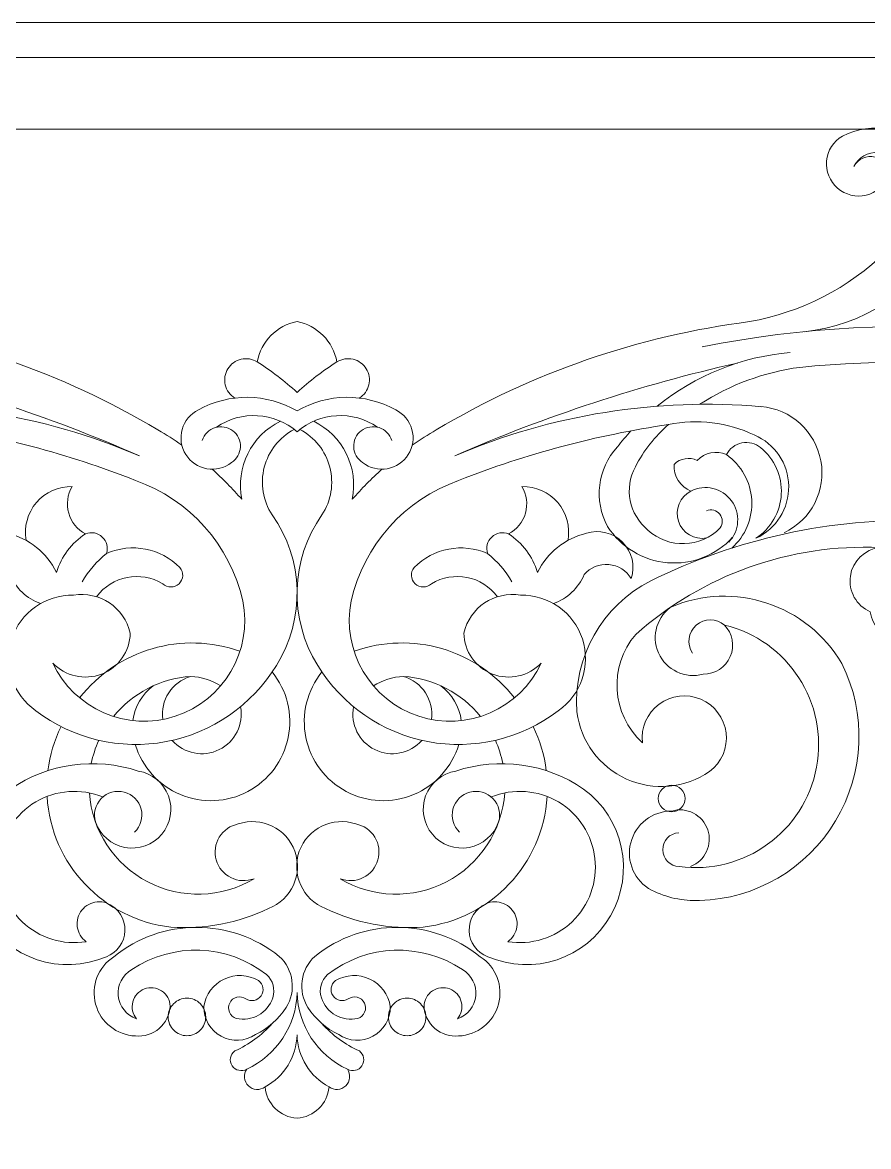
# Model space of a CAD drawing. Header units: millimetres. Extents: x 4332 to 4576, y 144 to 400.
# Drawn here: x 4472.38 to 4503.33, y 224.56 to 265.69 of the extents above; entities that cross this region are included whole.
import ezdxf

# ---------------------------------------------------------------- set-up
doc = ezdxf.new("R2010")
doc.units = ezdxf.units.MM
doc.header["$MEASUREMENT"] = 0
doc.layers.add('SITARA ALL', color=18, linetype='Continuous', true_color=0x000000)

msp = doc.modelspace()

# ---------------------------------------------------------------- linework, layer by layer
at = {"layer": 'SITARA ALL', "lineweight": 9}
for points, knots in [([(4331.736, 265.693), (4331.736, 265.693), (4575.736, 265.693), (4575.736, 265.693), (4575.736, 265.693), (4575.736, 143.693), (4575.736, 143.693), (4575.736, 143.693), (4331.736, 143.693), (4331.736, 143.693), (4331.736, 143.693), (4331.736, 265.693), (4331.736, 265.693)], [0, 0, 0, 0, 0.25, 0.25, 0.25, 0.5, 0.5, 0.5, 0.75, 0.75, 0.75, 1, 1, 1, 1]), ([(4503.177, 261.79), (4503.177, 261.79), (4336.328, 261.79), (4336.328, 261.79), (4336.328, 261.79), (4336.328, 238.062), (4336.328, 238.062), (4336.328, 238.062), (4333.736, 238.062), (4333.736, 238.062), (4333.736, 238.062), (4333.736, 264.416), (4333.736, 264.416), (4333.736, 264.416), (4533.713, 264.416), (4533.713, 264.416)], [0, 0, 0, 0, 0.166667, 0.166667, 0.166667, 0.333333, 0.333333, 0.333333, 0.5, 0.5, 0.5, 0.666667, 0.666667, 0.666667, 1, 1, 1, 1]), ([(4482.423, 261.79), (4482.423, 261.79), (4531.122, 261.79), (4531.122, 261.79), (4531.122, 261.79), (4531.122, 238.062), (4531.122, 238.062), (4531.122, 238.062), (4533.713, 238.062), (4533.713, 238.062), (4533.713, 238.062), (4533.713, 264.416), (4533.713, 264.416), (4533.713, 264.416), (4482.423, 264.416), (4482.423, 264.416)], [0, 0, 0, 0, 0.166667, 0.166667, 0.166667, 0.333333, 0.333333, 0.333333, 0.5, 0.5, 0.5, 0.666667, 0.666667, 0.666667, 1, 1, 1, 1]), ([(4478.208, 250.225), (4477.924, 250.424), (4477.632, 250.61), (4477.333, 250.784), (4473.823, 252.878), (4469.922, 254.226), (4465.869, 254.746), (4463.98, 255.079), (4462.235, 255.975), (4460.864, 257.315), (4460.001, 258.074), (4459.777, 259.328), (4460.321, 260.34), (4460.456, 260.688), (4460.784, 260.925), (4461.157, 260.942), (4461.53, 260.96), (4461.879, 260.756), (4462.045, 260.421), (4461.901, 260.705), (4461.578, 260.848), (4461.272, 260.763), (4460.966, 260.678), (4460.761, 260.39), (4460.783, 260.073), (4460.927, 259.722), (4461.231, 259.463), (4461.6, 259.375), (4461.97, 259.287), (4462.358, 259.383), (4462.644, 259.632), (4462.931, 259.88), (4463.08, 260.252), (4463.045, 260.629), (4463.01, 261.007), (4462.795, 261.345), (4462.468, 261.537), (4461.379, 262.074), (4460.068, 261.846), (4459.226, 260.971), (4458.383, 260.096), (4458.202, 258.778), (4458.78, 257.71), (4459.828, 255.833), (4461.725, 254.589), (4463.864, 254.378)], [0, 0, 0, 0, 0.0625, 0.0625, 0.0625, 0.125, 0.125, 0.125, 0.1875, 0.1875, 0.1875, 0.25, 0.25, 0.25, 0.3125, 0.3125, 0.3125, 0.375, 0.375, 0.375, 0.4375, 0.4375, 0.4375, 0.5, 0.5, 0.5, 0.5625, 0.5625, 0.5625, 0.625, 0.625, 0.625, 0.6875, 0.6875, 0.6875, 0.75, 0.75, 0.75, 0.8125, 0.8125, 0.8125, 0.875, 0.875, 0.875, 1, 1, 1, 1]), ([(4500.982, 254.378), (4503.121, 254.589), (4505.019, 255.833), (4506.066, 257.71), (4506.643, 258.778), (4506.464, 260.097), (4505.621, 260.971), (4504.777, 261.845), (4503.467, 262.075), (4502.378, 261.537), (4502.051, 261.345), (4501.836, 261.007), (4501.801, 260.629), (4501.766, 260.252), (4501.915, 259.88), (4502.202, 259.632), (4502.488, 259.383), (4502.877, 259.287), (4503.246, 259.375), (4503.615, 259.463), (4503.919, 259.722), (4504.063, 260.073), (4504.085, 260.39), (4503.881, 260.679), (4503.574, 260.763), (4503.268, 260.847), (4502.945, 260.705), (4502.801, 260.421), (4502.967, 260.756), (4503.316, 260.96), (4503.689, 260.942), (4504.063, 260.925), (4504.39, 260.688), (4504.525, 260.34), (4505.07, 259.329), (4504.844, 258.074), (4503.983, 257.315), (4502.611, 255.975), (4500.866, 255.079), (4498.978, 254.746), (4494.924, 254.226), (4491.023, 252.878), (4487.513, 250.784), (4487.214, 250.61), (4486.922, 250.424), (4486.638, 250.225)], [0, 0, 0, 0, 0.0625, 0.0625, 0.0625, 0.125, 0.125, 0.125, 0.1875, 0.1875, 0.1875, 0.25, 0.25, 0.25, 0.3125, 0.3125, 0.3125, 0.375, 0.375, 0.375, 0.4375, 0.4375, 0.4375, 0.5, 0.5, 0.5, 0.5625, 0.5625, 0.5625, 0.625, 0.625, 0.625, 0.6875, 0.6875, 0.6875, 0.75, 0.75, 0.75, 0.8125, 0.8125, 0.8125, 0.875, 0.875, 0.875, 1, 1, 1, 1]), ([(4528.046, 244.987), (4527.768, 245.372), (4527.581, 245.814), (4527.498, 246.282), (4525.337, 248.954), (4522.424, 250.913), (4519.134, 251.909), (4512.166, 254.603), (4504.581, 255.269), (4497.25, 253.828)], [0, 0, 0, 0, 0.25, 0.25, 0.25, 0.5, 0.5, 0.5, 1, 1, 1, 1]), ([(4484.701, 251.95), (4484.877, 252.059), (4485.003, 252.233), (4485.05, 252.434), (4485.098, 252.635), (4485.064, 252.846), (4484.956, 253.022), (4484.847, 253.198), (4484.673, 253.323), (4484.472, 253.371), (4484.27, 253.418), (4484.059, 253.384), (4483.884, 253.275), (4483.742, 254.019), (4483.165, 254.603), (4482.423, 254.753), (4481.681, 254.603), (4481.104, 254.019), (4480.963, 253.275), (4480.787, 253.384), (4480.575, 253.418), (4480.374, 253.37), (4480.173, 253.323), (4479.999, 253.198), (4479.891, 253.022), (4479.782, 252.846), (4479.748, 252.634), (4479.796, 252.433), (4479.844, 252.232), (4479.969, 252.058), (4480.145, 251.95)], [0, 0, 0, 0, 0.090909, 0.090909, 0.090909, 0.181818, 0.181818, 0.181818, 0.272727, 0.272727, 0.272727, 0.363636, 0.363636, 0.363636, 0.454545, 0.454545, 0.454545, 0.545455, 0.545455, 0.545455, 0.636364, 0.636364, 0.636364, 0.727273, 0.727273, 0.727273, 0.818182, 0.818182, 0.818182, 1, 1, 1, 1]), ([(4521.06, 247.684), (4520.58, 248.968), (4519.574, 249.984), (4518.295, 250.475), (4512.778, 252.791), (4506.77, 253.685), (4500.818, 253.074), (4499.514, 252.901), (4498.266, 252.439), (4497.164, 251.721)], [0, 0, 0, 0, 0.25, 0.25, 0.25, 0.5, 0.5, 0.5, 1, 1, 1, 1]), ([(4465.426, 251.635), (4469.259, 251.966), (4473.116, 251.348), (4476.654, 249.835), (4473.322, 251.293), (4469.859, 252.43), (4466.311, 253.232)], [0, 0, 0, 0, 0.333333, 0.333333, 0.333333, 1, 1, 1, 1]), ([(4483.884, 253.275), (4483.364, 252.947), (4482.876, 252.572), (4482.423, 252.157), (4481.971, 252.572), (4481.482, 252.947), (4480.963, 253.275)], [0, 0, 0, 0, 0.333333, 0.333333, 0.333333, 1, 1, 1, 1]), ([(4498.536, 253.232), (4494.988, 252.43), (4491.525, 251.293), (4488.192, 249.835), (4491.73, 251.348), (4495.587, 251.966), (4499.421, 251.635)], [0, 0, 0, 0, 0.333333, 0.333333, 0.333333, 1, 1, 1, 1]), ([(4485.889, 250.399), (4485.82, 250.622), (4485.647, 250.797), (4485.425, 250.868), (4485.203, 250.938), (4484.96, 250.897), (4484.775, 250.755), (4484.59, 250.614), (4484.485, 250.391), (4484.495, 250.158), (4484.505, 249.926), (4484.628, 249.712), (4484.824, 249.587), (4485.08, 249.389), (4485.407, 249.308), (4485.725, 249.365), (4486.043, 249.421), (4486.323, 249.609), (4486.495, 249.883), (4486.666, 250.157), (4486.715, 250.49), (4486.627, 250.802), (4486.539, 251.113), (4486.324, 251.372), (4486.035, 251.516), (4484.909, 252.143), (4483.536, 252.13), (4482.423, 251.479), (4481.31, 252.129), (4479.937, 252.144), (4478.811, 251.516), (4478.522, 251.372), (4478.307, 251.113), (4478.219, 250.802), (4478.132, 250.49), (4478.18, 250.157), (4478.352, 249.883), (4478.524, 249.609), (4478.803, 249.421), (4479.121, 249.365), (4479.44, 249.308), (4479.767, 249.389), (4480.022, 249.587), (4480.219, 249.713), (4480.341, 249.926), (4480.351, 250.158), (4480.361, 250.391), (4480.256, 250.614), (4480.071, 250.755), (4479.886, 250.896), (4479.644, 250.938), (4479.422, 250.868), (4479.2, 250.797), (4479.026, 250.622), (4478.957, 250.399)], [0, 0, 0, 0, 0.052632, 0.052632, 0.052632, 0.105263, 0.105263, 0.105263, 0.157895, 0.157895, 0.157895, 0.210526, 0.210526, 0.210526, 0.263158, 0.263158, 0.263158, 0.315789, 0.315789, 0.315789, 0.368421, 0.368421, 0.368421, 0.421053, 0.421053, 0.421053, 0.473684, 0.473684, 0.473684, 0.526316, 0.526316, 0.526316, 0.578947, 0.578947, 0.578947, 0.631579, 0.631579, 0.631579, 0.684211, 0.684211, 0.684211, 0.736842, 0.736842, 0.736842, 0.789474, 0.789474, 0.789474, 0.842105, 0.842105, 0.842105, 0.894737, 0.894737, 0.894737, 1, 1, 1, 1]), ([(4503.747, 246.482), (4500.47, 246.622), (4497.269, 245.483), (4494.817, 243.303), (4493.816, 242.132), (4493.921, 240.379), (4495.059, 239.339), (4494.997, 239.885), (4495.231, 240.423), (4495.672, 240.751), (4496.113, 241.078), (4496.695, 241.146), (4497.2, 240.929), (4497.705, 240.713), (4498.056, 240.243), (4498.122, 239.697), (4498.188, 239.152), (4497.958, 238.612), (4497.519, 238.282), (4496.623, 237.666), (4495.469, 237.564), (4494.478, 238.01), (4493.487, 238.456), (4492.8, 239.389), (4492.666, 240.468), (4492.515, 242.465), (4493.584, 244.359), (4495.371, 245.264), (4498.509, 246.813), (4501.979, 247.571), (4505.477, 247.472), (4506.628, 247.499), (4507.752, 247.815), (4508.748, 248.392), (4509.387, 248.881), (4509.519, 249.79), (4509.044, 250.44), (4508.569, 251.089), (4507.663, 251.241), (4507.003, 250.781), (4507.363, 250.858), (4507.722, 250.641), (4507.821, 250.286), (4507.919, 249.931), (4507.723, 249.56), (4507.374, 249.441), (4506.839, 249.089), (4506.12, 249.236), (4505.765, 249.77), (4505.411, 250.303), (4505.557, 251.024), (4506.09, 251.379), (4507.471, 252.168), (4509.221, 251.841), (4510.226, 250.61), (4510.578, 250.069), (4510.687, 249.405), (4510.526, 248.78), (4510.365, 248.155), (4509.949, 247.626), (4509.379, 247.323), (4507.598, 246.59), (4505.665, 246.301), (4503.747, 246.482), (4503.194, 246.417), (4502.752, 245.989), (4502.671, 245.437), (4502.59, 244.885), (4502.889, 244.348), (4503.4, 244.127), (4503.429, 243.86), (4503.563, 243.617), (4503.773, 243.45), (4503.982, 243.283), (4504.248, 243.206), (4504.514, 243.237), (4504.735, 243.234), (4504.943, 243.341), (4505.068, 243.524), (4505.192, 243.706), (4505.217, 243.939), (4505.133, 244.144)], [0, 0, 0, 0, 0.035714, 0.035714, 0.035714, 0.071429, 0.071429, 0.071429, 0.107143, 0.107143, 0.107143, 0.142857, 0.142857, 0.142857, 0.178571, 0.178571, 0.178571, 0.214286, 0.214286, 0.214286, 0.25, 0.25, 0.25, 0.285714, 0.285714, 0.285714, 0.321429, 0.321429, 0.321429, 0.357143, 0.357143, 0.357143, 0.392857, 0.392857, 0.392857, 0.428571, 0.428571, 0.428571, 0.464286, 0.464286, 0.464286, 0.5, 0.5, 0.5, 0.535714, 0.535714, 0.535714, 0.571429, 0.571429, 0.571429, 0.607143, 0.607143, 0.607143, 0.642857, 0.642857, 0.642857, 0.678571, 0.678571, 0.678571, 0.714286, 0.714286, 0.714286, 0.75, 0.75, 0.75, 0.785714, 0.785714, 0.785714, 0.821429, 0.821429, 0.821429, 0.857143, 0.857143, 0.857143, 0.892857, 0.892857, 0.892857, 0.928571, 0.928571, 0.928571, 1, 1, 1, 1]), ([(4485.371, 250.882), (4484.465, 251.506), (4483.253, 251.439), (4482.423, 250.717), (4481.592, 251.438), (4480.381, 251.507), (4479.475, 250.882)], [0, 0, 0, 0, 0.333333, 0.333333, 0.333333, 1, 1, 1, 1]), ([(4500.243, 247.021), (4501.236, 247.492), (4501.79, 248.57), (4501.592, 249.652), (4501.394, 250.734), (4500.496, 251.548), (4499.4, 251.637)], [0, 0, 0, 0, 0.333333, 0.333333, 0.333333, 1, 1, 1, 1]), ([(4468.83, 250.979), (4471.46, 250.595), (4474.037, 249.909), (4476.509, 248.935), (4478.489, 248.238), (4479.974, 246.572), (4480.441, 244.526), (4480.803, 242.698), (4479.74, 240.887), (4477.969, 240.308), (4476.198, 239.729), (4474.273, 240.567), (4473.485, 242.255), (4473.943, 241.77), (4474.648, 241.61), (4475.271, 241.851), (4475.893, 242.091), (4476.308, 242.683), (4476.321, 243.35), (4476.104, 244.289), (4475.195, 244.897), (4474.245, 244.736), (4473.22, 244.76), (4472.301, 244.111), (4471.983, 243.136), (4471.665, 242.161), (4472.024, 241.094), (4472.867, 240.509), (4474.225, 239.473), (4475.958, 239.062), (4477.636, 239.379), (4479.315, 239.696), (4480.779, 240.709), (4481.666, 242.17), (4482.73, 243.871), (4482.67, 246.042), (4481.511, 247.679), (4481.174, 248.193), (4481.07, 248.825), (4481.224, 249.42), (4481.378, 250.014), (4481.776, 250.516), (4482.32, 250.802)], [0, 0, 0, 0, 0.066667, 0.066667, 0.066667, 0.133333, 0.133333, 0.133333, 0.2, 0.2, 0.2, 0.266667, 0.266667, 0.266667, 0.333333, 0.333333, 0.333333, 0.4, 0.4, 0.4, 0.466667, 0.466667, 0.466667, 0.533333, 0.533333, 0.533333, 0.6, 0.6, 0.6, 0.666667, 0.666667, 0.666667, 0.733333, 0.733333, 0.733333, 0.8, 0.8, 0.8, 0.866667, 0.866667, 0.866667, 1, 1, 1, 1]), ([(4481.814, 251.103), (4480.748, 250.582), (4480.168, 249.409), (4480.402, 248.245), (4480.064, 248.635), (4479.701, 249.003), (4479.316, 249.347)], [0, 0, 0, 0, 0.333333, 0.333333, 0.333333, 1, 1, 1, 1]), ([(4482.527, 250.802), (4483.07, 250.516), (4483.468, 250.014), (4483.622, 249.42), (4483.776, 248.825), (4483.672, 248.193), (4483.336, 247.679), (4482.177, 246.041), (4482.115, 243.87), (4483.18, 242.17), (4484.067, 240.71), (4485.531, 239.695), (4487.21, 239.379), (4488.889, 239.062), (4490.622, 239.473), (4491.98, 240.509), (4492.822, 241.094), (4493.181, 242.161), (4492.863, 243.135), (4492.545, 244.11), (4491.626, 244.761), (4490.601, 244.736), (4489.651, 244.896), (4488.741, 244.29), (4488.526, 243.35), (4488.539, 242.683), (4488.953, 242.091), (4489.576, 241.851), (4490.198, 241.61), (4490.903, 241.77), (4491.361, 242.255), (4490.575, 240.566), (4488.648, 239.731), (4486.877, 240.308), (4485.105, 240.885), (4484.045, 242.698), (4484.405, 244.526), (4484.872, 246.572), (4486.358, 248.237), (4488.337, 248.935), (4490.81, 249.909), (4493.387, 250.595), (4496.016, 250.979)], [0, 0, 0, 0, 0.066667, 0.066667, 0.066667, 0.133333, 0.133333, 0.133333, 0.2, 0.2, 0.2, 0.266667, 0.266667, 0.266667, 0.333333, 0.333333, 0.333333, 0.4, 0.4, 0.4, 0.466667, 0.466667, 0.466667, 0.533333, 0.533333, 0.533333, 0.6, 0.6, 0.6, 0.666667, 0.666667, 0.666667, 0.733333, 0.733333, 0.733333, 0.8, 0.8, 0.8, 0.866667, 0.866667, 0.866667, 1, 1, 1, 1]), ([(4485.531, 249.347), (4485.145, 249.003), (4484.782, 248.635), (4484.444, 248.245), (4484.678, 249.409), (4484.098, 250.583), (4483.032, 251.103)], [0, 0, 0, 0, 0.333333, 0.333333, 0.333333, 1, 1, 1, 1]), ([(4498.219, 246.676), (4498.617, 247.091), (4498.658, 247.732), (4498.317, 248.194), (4497.975, 248.657), (4497.351, 248.806), (4496.837, 248.548), (4496.442, 248.705), (4496.195, 249.1), (4496.226, 249.523), (4496.445, 249.749), (4496.785, 249.807), (4497.066, 249.665), (4497.341, 249.956), (4497.769, 250.042), (4498.134, 249.879), (4498.248, 250.1), (4498.456, 250.258), (4498.7, 250.308), (4498.943, 250.358), (4499.197, 250.295), (4499.388, 250.136), (4499.896, 249.722), (4500.176, 249.09), (4500.143, 248.435), (4500.109, 247.781), (4499.765, 247.181), (4499.217, 246.821), (4499.959, 247.166), (4500.429, 247.914), (4500.415, 248.732), (4500.401, 249.55), (4499.907, 250.283), (4499.153, 250.601), (4498.175, 251.06), (4497.076, 251.193), (4496.016, 250.979), (4495.515, 250.549), (4495.104, 250.025), (4494.805, 249.436), (4494.382, 248.655), (4494.572, 247.685), (4495.259, 247.122), (4496.019, 246.427), (4497.192, 246.46), (4497.91, 247.198), (4498.014, 247.351), (4498.006, 247.554), (4497.891, 247.699), (4497.775, 247.843), (4497.579, 247.896), (4497.407, 247.828)], [0, 0, 0, 0, 0.055556, 0.055556, 0.055556, 0.111111, 0.111111, 0.111111, 0.166667, 0.166667, 0.166667, 0.222222, 0.222222, 0.222222, 0.277778, 0.277778, 0.277778, 0.333333, 0.333333, 0.333333, 0.388889, 0.388889, 0.388889, 0.444444, 0.444444, 0.444444, 0.5, 0.5, 0.5, 0.555556, 0.555556, 0.555556, 0.611111, 0.611111, 0.611111, 0.666667, 0.666667, 0.666667, 0.722222, 0.722222, 0.722222, 0.777778, 0.777778, 0.777778, 0.833333, 0.833333, 0.833333, 0.888889, 0.888889, 0.888889, 1, 1, 1, 1]), ([(4494.639, 250.749), (4494.466, 250.562), (4494.302, 250.366), (4494.145, 250.165), (4493.413, 249.369), (4493.269, 248.196), (4493.788, 247.247), (4494.274, 246.491), (4495.082, 246.003), (4495.977, 245.926), (4496.872, 245.849), (4497.752, 246.192), (4498.36, 246.854)], [0, 0, 0, 0, 0.2, 0.2, 0.2, 0.4, 0.4, 0.4, 0.6, 0.6, 0.6, 1, 1, 1, 1]), ([(4498.332, 246.461), (4498.83, 246.905), (4499.097, 247.552), (4499.059, 248.218), (4499.02, 248.884), (4498.68, 249.495), (4498.134, 249.879)], [0, 0, 0, 0, 0.333333, 0.333333, 0.333333, 1, 1, 1, 1]), ([(4472.509, 246.742), (4472.421, 247.236), (4472.56, 247.743), (4472.886, 248.125), (4473.211, 248.506), (4473.691, 248.722), (4474.193, 248.714), (4474.019, 248.421), (4473.973, 248.07), (4474.066, 247.742), (4474.159, 247.414), (4474.382, 247.139), (4474.684, 246.981)], [0, 0, 0, 0, 0.2, 0.2, 0.2, 0.4, 0.4, 0.4, 0.6, 0.6, 0.6, 1, 1, 1, 1]), ([(4490.162, 246.981), (4490.464, 247.139), (4490.688, 247.414), (4490.781, 247.742), (4490.873, 248.07), (4490.828, 248.421), (4490.654, 248.714), (4491.155, 248.723), (4491.635, 248.506), (4491.961, 248.125), (4492.286, 247.743), (4492.425, 247.236), (4492.338, 246.742)], [0, 0, 0, 0, 0.2, 0.2, 0.2, 0.4, 0.4, 0.4, 0.6, 0.6, 0.6, 1, 1, 1, 1]), ([(4496.837, 248.548), (4496.43, 248.344), (4496.235, 247.872), (4496.379, 247.441), (4496.523, 247.009), (4496.962, 246.749), (4497.41, 246.83)], [0, 0, 0, 0, 0.333333, 0.333333, 0.333333, 1, 1, 1, 1]), ([(4473.039, 244.431), (4472.533, 244.612), (4472.126, 244.997), (4471.917, 245.492), (4471.693, 245.75), (4471.359, 245.886), (4471.018, 245.857), (4470.677, 245.828), (4470.371, 245.639), (4470.193, 245.346), (4470.042, 245.813), (4470.164, 246.326), (4470.51, 246.674), (4470.856, 247.023), (4471.368, 247.149), (4471.837, 247.001), (4472.615, 246.816), (4473.271, 246.291), (4473.622, 245.572), (4473.799, 246.152), (4474.175, 246.651), (4474.684, 246.981), (4474.893, 247.066), (4475.133, 247.02), (4475.297, 246.866), (4475.462, 246.711), (4475.522, 246.475), (4475.451, 246.261), (4476.366, 246.665), (4477.436, 246.461), (4478.139, 245.75), (4478.285, 245.574), (4478.27, 245.314), (4478.104, 245.156), (4477.938, 244.999), (4477.677, 244.997), (4477.509, 245.153), (4476.699, 245.645), (4475.65, 245.441), (4475.084, 244.68)], [0, 0, 0, 0, 0.071429, 0.071429, 0.071429, 0.142857, 0.142857, 0.142857, 0.214286, 0.214286, 0.214286, 0.285714, 0.285714, 0.285714, 0.357143, 0.357143, 0.357143, 0.428571, 0.428571, 0.428571, 0.5, 0.5, 0.5, 0.571429, 0.571429, 0.571429, 0.642857, 0.642857, 0.642857, 0.714286, 0.714286, 0.714286, 0.785714, 0.785714, 0.785714, 0.857143, 0.857143, 0.857143, 1, 1, 1, 1]), ([(4489.762, 244.68), (4489.196, 245.44), (4488.146, 245.645), (4487.337, 245.153), (4487.169, 244.997), (4486.909, 244.999), (4486.742, 245.156), (4486.576, 245.314), (4486.561, 245.574), (4486.708, 245.75), (4487.41, 246.461), (4488.48, 246.664), (4489.395, 246.261), (4489.324, 246.475), (4489.384, 246.711), (4489.549, 246.866), (4489.713, 247.021), (4489.953, 247.066), (4490.162, 246.981), (4490.671, 246.651), (4491.047, 246.152), (4491.224, 245.572), (4491.575, 246.291), (4492.231, 246.816), (4493.01, 247.001), (4493.478, 247.149), (4493.99, 247.023), (4494.336, 246.674), (4494.682, 246.326), (4494.804, 245.813), (4494.653, 245.346), (4494.476, 245.638), (4494.169, 245.828), (4493.828, 245.857), (4493.487, 245.886), (4493.153, 245.75), (4492.929, 245.492), (4492.721, 244.997), (4492.314, 244.612), (4491.808, 244.431)], [0, 0, 0, 0, 0.071429, 0.071429, 0.071429, 0.142857, 0.142857, 0.142857, 0.214286, 0.214286, 0.214286, 0.285714, 0.285714, 0.285714, 0.357143, 0.357143, 0.357143, 0.428571, 0.428571, 0.428571, 0.5, 0.5, 0.5, 0.571429, 0.571429, 0.571429, 0.642857, 0.642857, 0.642857, 0.714286, 0.714286, 0.714286, 0.785714, 0.785714, 0.785714, 0.857143, 0.857143, 0.857143, 1, 1, 1, 1]), ([(4496.825, 234.811), (4497.36, 235.02), (4497.636, 235.614), (4497.449, 236.157), (4497.262, 236.701), (4496.681, 237.002), (4496.13, 236.838), (4495.423, 236.841), (4494.805, 236.363), (4494.631, 235.677), (4494.458, 234.992), (4494.772, 234.276), (4495.395, 233.942), (4495.941, 233.672), (4496.545, 233.542), (4497.154, 233.562), (4499.2, 233.625), (4501.073, 234.722), (4502.126, 236.478), (4503.18, 238.233), (4503.269, 240.402), (4502.361, 242.237), (4501.084, 244.396), (4498.412, 245.28), (4496.101, 244.304)], [0, 0, 0, 0, 0.111111, 0.111111, 0.111111, 0.222222, 0.222222, 0.222222, 0.333333, 0.333333, 0.333333, 0.444444, 0.444444, 0.444444, 0.555556, 0.555556, 0.555556, 0.666667, 0.666667, 0.666667, 0.777778, 0.777778, 0.777778, 1, 1, 1, 1]), ([(4496.183, 244.36), (4495.598, 243.994), (4495.37, 243.256), (4495.649, 242.626), (4495.927, 241.995), (4496.625, 241.664), (4497.289, 241.85), (4497.717, 241.844), (4498.106, 242.096), (4498.275, 242.489), (4498.445, 242.882), (4498.361, 243.339), (4498.062, 243.645), (4500.392, 243.087), (4501.873, 240.795), (4501.433, 238.44), (4500.993, 236.085), (4498.778, 234.49), (4496.404, 234.811), (4496.074, 234.821), (4495.811, 235.09), (4495.806, 235.42), (4495.802, 235.75), (4496.058, 236.025), (4496.388, 236.045)], [0, 0, 0, 0, 0.111111, 0.111111, 0.111111, 0.222222, 0.222222, 0.222222, 0.333333, 0.333333, 0.333333, 0.444444, 0.444444, 0.444444, 0.555556, 0.555556, 0.555556, 0.666667, 0.666667, 0.666667, 0.777778, 0.777778, 0.777778, 1, 1, 1, 1]), ([(4498.062, 243.645), (4497.764, 243.899), (4497.326, 243.896), (4497.032, 243.638), (4496.738, 243.38), (4496.677, 242.946), (4496.889, 242.618)], [0, 0, 0, 0, 0.333333, 0.333333, 0.333333, 1, 1, 1, 1]), ([(4476.504, 239.274), (4476.753, 238.446), (4477.359, 237.774), (4478.156, 237.441), (4478.954, 237.108), (4479.858, 237.149), (4480.622, 237.554), (4481.386, 237.959), (4481.928, 238.683), (4482.1, 239.531), (4482.272, 240.378), (4482.056, 241.257), (4481.511, 241.928)], [0, 0, 0, 0, 0.2, 0.2, 0.2, 0.4, 0.4, 0.4, 0.6, 0.6, 0.6, 1, 1, 1, 1]), ([(4483.336, 241.928), (4482.79, 241.257), (4482.574, 240.378), (4482.746, 239.531), (4482.918, 238.684), (4483.46, 237.958), (4484.224, 237.554), (4484.988, 237.149), (4485.892, 237.107), (4486.69, 237.441), (4487.487, 237.774), (4488.094, 238.446), (4488.342, 239.274)], [0, 0, 0, 0, 0.2, 0.2, 0.2, 0.4, 0.4, 0.4, 0.6, 0.6, 0.6, 1, 1, 1, 1]), ([(4479.629, 241.418), (4479.3, 241.629), (4478.921, 241.748), (4478.531, 241.765), (4477.427, 241.689), (4476.404, 241.159), (4475.706, 240.3)], [0, 0, 0, 0, 0.333333, 0.333333, 0.333333, 1, 1, 1, 1]), ([(4489.14, 240.3), (4488.442, 241.159), (4487.419, 241.69), (4486.315, 241.765), (4485.925, 241.748), (4485.546, 241.629), (4485.218, 241.418)], [0, 0, 0, 0, 0.333333, 0.333333, 0.333333, 1, 1, 1, 1]), ([(4477.856, 239.424), (4478.287, 238.936), (4478.991, 238.797), (4479.575, 239.085), (4480.16, 239.372), (4480.479, 240.015), (4480.355, 240.654)], [0, 0, 0, 0, 0.333333, 0.333333, 0.333333, 1, 1, 1, 1]), ([(4484.491, 240.654), (4484.368, 240.014), (4484.686, 239.372), (4485.271, 239.085), (4485.856, 238.797), (4486.559, 238.936), (4486.99, 239.424)], [0, 0, 0, 0, 0.333333, 0.333333, 0.333333, 1, 1, 1, 1]), ([(4476.477, 236.065), (4476.704, 236.282), (4476.796, 236.604), (4476.717, 236.909), (4476.639, 237.213), (4476.402, 237.451), (4476.098, 237.531), (4475.794, 237.611), (4475.471, 237.521), (4475.253, 237.294), (4475.035, 237.068), (4474.956, 236.742), (4475.047, 236.441), (4475.213, 235.958), (4475.625, 235.601), (4476.127, 235.507), (4476.63, 235.414), (4477.143, 235.597), (4477.472, 235.988), (4477.801, 236.379), (4477.895, 236.916), (4477.717, 237.394), (4477.539, 237.873), (4477.118, 238.219), (4476.613, 238.301), (4475.038, 238.826), (4473.308, 238.584), (4471.939, 237.643), (4470.477, 236.574), (4470.051, 234.58), (4470.95, 233.009), (4471.85, 231.437), (4473.783, 230.791), (4475.445, 231.509), (4475.844, 231.658), (4476.114, 232.034), (4476.126, 232.46), (4476.138, 232.886), (4475.892, 233.277), (4475.502, 233.449)], [0, 0, 0, 0, 0.071429, 0.071429, 0.071429, 0.142857, 0.142857, 0.142857, 0.214286, 0.214286, 0.214286, 0.285714, 0.285714, 0.285714, 0.357143, 0.357143, 0.357143, 0.428571, 0.428571, 0.428571, 0.5, 0.5, 0.5, 0.571429, 0.571429, 0.571429, 0.642857, 0.642857, 0.642857, 0.714286, 0.714286, 0.714286, 0.785714, 0.785714, 0.785714, 0.857143, 0.857143, 0.857143, 1, 1, 1, 1]), ([(4489.345, 233.449), (4488.955, 233.277), (4488.708, 232.886), (4488.72, 232.46), (4488.733, 232.034), (4489.002, 231.658), (4489.401, 231.509), (4491.064, 230.792), (4492.998, 231.436), (4493.896, 233.009), (4494.794, 234.581), (4494.37, 236.575), (4492.908, 237.643), (4491.538, 238.583), (4489.809, 238.827), (4488.233, 238.301), (4487.729, 238.219), (4487.307, 237.874), (4487.129, 237.395), (4486.952, 236.916), (4487.045, 236.378), (4487.374, 235.988), (4487.703, 235.597), (4488.217, 235.413), (4488.719, 235.507), (4489.221, 235.601), (4489.634, 235.958), (4489.799, 236.441), (4489.89, 236.742), (4489.812, 237.068), (4489.593, 237.294), (4489.375, 237.52), (4489.052, 237.611), (4488.748, 237.531), (4488.444, 237.451), (4488.207, 237.213), (4488.129, 236.909), (4488.05, 236.604), (4488.142, 236.282), (4488.37, 236.065)], [0, 0, 0, 0, 0.071429, 0.071429, 0.071429, 0.142857, 0.142857, 0.142857, 0.214286, 0.214286, 0.214286, 0.285714, 0.285714, 0.285714, 0.357143, 0.357143, 0.357143, 0.428571, 0.428571, 0.428571, 0.5, 0.5, 0.5, 0.571429, 0.571429, 0.571429, 0.642857, 0.642857, 0.642857, 0.714286, 0.714286, 0.714286, 0.785714, 0.785714, 0.785714, 0.857143, 0.857143, 0.857143, 1, 1, 1, 1]), ([(4496.62, 237.298), (4496.62, 237.428), (4496.569, 237.552), (4496.477, 237.644), (4496.385, 237.736), (4496.26, 237.788), (4496.13, 237.788), (4496, 237.788), (4495.875, 237.736), (4495.784, 237.644), (4495.692, 237.552), (4495.64, 237.428), (4495.64, 237.298), (4495.64, 237.168), (4495.692, 237.043), (4495.784, 236.951), (4495.876, 236.859), (4496, 236.807), (4496.13, 236.807), (4496.26, 236.808), (4496.385, 236.859), (4496.477, 236.951), (4496.569, 237.043), (4496.621, 237.168), (4496.62, 237.298)], [0, 0, 0, 0, 0.125, 0.125, 0.125, 0.25, 0.25, 0.25, 0.375, 0.375, 0.375, 0.5, 0.5, 0.5, 0.625, 0.625, 0.625, 0.75, 0.75, 0.75, 0.875, 0.875, 0.875, 1, 1, 1, 1]), ([(4475.713, 233.313), (4475.548, 233.461), (4475.33, 233.534), (4475.11, 233.515), (4474.889, 233.497), (4474.686, 233.389), (4474.548, 233.216), (4474.41, 233.043), (4474.35, 232.821), (4474.381, 232.602), (4474.412, 232.383), (4474.531, 232.187), (4474.712, 232.059), (4473.857, 231.921), (4472.987, 232.191), (4472.36, 232.789), (4471.734, 233.387), (4471.424, 234.244), (4471.522, 235.104), (4471.62, 235.964), (4472.116, 236.73), (4472.86, 237.171), (4473.605, 237.613), (4474.514, 237.68), (4475.316, 237.353)], [0, 0, 0, 0, 0.111111, 0.111111, 0.111111, 0.222222, 0.222222, 0.222222, 0.333333, 0.333333, 0.333333, 0.444444, 0.444444, 0.444444, 0.555556, 0.555556, 0.555556, 0.666667, 0.666667, 0.666667, 0.777778, 0.777778, 0.777778, 1, 1, 1, 1]), ([(4473.274, 237.372), (4473.425, 234.89), (4475.332, 232.876), (4477.802, 232.593), (4479.035, 232.501), (4480.271, 232.736), (4481.383, 233.276), (4482.218, 233.597), (4482.644, 234.524), (4482.341, 235.365), (4482.038, 236.206), (4481.12, 236.651), (4480.273, 236.366), (4479.984, 236.31), (4479.733, 236.136), (4479.579, 235.885), (4479.425, 235.635), (4479.384, 235.332), (4479.465, 235.049), (4479.546, 234.767), (4479.742, 234.531), (4480.005, 234.401), (4480.269, 234.27), (4480.574, 234.256), (4480.848, 234.362), (4479.66, 233.651), (4478.187, 233.609), (4476.958, 234.249), (4475.73, 234.888), (4474.922, 236.121), (4474.823, 237.502)], [0, 0, 0, 0, 0.090909, 0.090909, 0.090909, 0.181818, 0.181818, 0.181818, 0.272727, 0.272727, 0.272727, 0.363636, 0.363636, 0.363636, 0.454545, 0.454545, 0.454545, 0.545455, 0.545455, 0.545455, 0.636364, 0.636364, 0.636364, 0.727273, 0.727273, 0.727273, 0.818182, 0.818182, 0.818182, 1, 1, 1, 1]), ([(4490.023, 237.502), (4489.925, 236.121), (4489.116, 234.889), (4487.888, 234.249), (4486.66, 233.608), (4485.186, 233.652), (4483.998, 234.362), (4484.272, 234.256), (4484.578, 234.27), (4484.841, 234.401), (4485.104, 234.532), (4485.3, 234.767), (4485.381, 235.049), (4485.462, 235.332), (4485.421, 235.635), (4485.267, 235.885), (4485.113, 236.136), (4484.862, 236.31), (4484.573, 236.366), (4483.726, 236.65), (4482.807, 236.206), (4482.505, 235.365), (4482.203, 234.523), (4482.628, 233.595), (4483.463, 233.276), (4484.576, 232.737), (4485.811, 232.501), (4487.044, 232.593), (4489.514, 232.878), (4491.423, 234.89), (4491.572, 237.372)], [0, 0, 0, 0, 0.090909, 0.090909, 0.090909, 0.181818, 0.181818, 0.181818, 0.272727, 0.272727, 0.272727, 0.363636, 0.363636, 0.363636, 0.454545, 0.454545, 0.454545, 0.545455, 0.545455, 0.545455, 0.636364, 0.636364, 0.636364, 0.727273, 0.727273, 0.727273, 0.818182, 0.818182, 0.818182, 1, 1, 1, 1]), ([(4489.531, 237.353), (4490.332, 237.68), (4491.241, 237.612), (4491.986, 237.171), (4492.731, 236.73), (4493.226, 235.964), (4493.324, 235.104), (4493.423, 234.244), (4493.112, 233.387), (4492.486, 232.789), (4491.86, 232.191), (4490.989, 231.921), (4490.134, 232.059), (4490.315, 232.187), (4490.435, 232.383), (4490.466, 232.602), (4490.496, 232.821), (4490.436, 233.043), (4490.298, 233.216), (4490.16, 233.389), (4489.957, 233.497), (4489.737, 233.515), (4489.516, 233.534), (4489.298, 233.461), (4489.133, 233.313)], [0, 0, 0, 0, 0.111111, 0.111111, 0.111111, 0.222222, 0.222222, 0.222222, 0.333333, 0.333333, 0.333333, 0.444444, 0.444444, 0.444444, 0.555556, 0.555556, 0.555556, 0.666667, 0.666667, 0.666667, 0.777778, 0.777778, 0.777778, 1, 1, 1, 1]), ([(4476.511, 228.609), (4475.824, 228.636), (4475.233, 229.106), (4475.052, 229.769), (4474.872, 230.433), (4475.143, 231.137), (4475.721, 231.509), (4477.482, 232.938), (4480.004, 232.941), (4481.772, 231.521), (4482.298, 231.041), (4482.404, 230.252), (4482.024, 229.649), (4481.748, 229.221), (4481.358, 228.878), (4480.899, 228.657), (4480.525, 228.405), (4480.041, 228.382), (4479.645, 228.598), (4479.248, 228.813), (4479.004, 229.232), (4479.012, 229.683), (4479.077, 230.122), (4479.358, 230.501), (4479.759, 230.692), (4480.161, 230.882), (4480.632, 230.861), (4481.014, 230.634), (4481.191, 230.503), (4481.231, 230.255), (4481.105, 230.075), (4480.98, 229.895), (4480.733, 229.848), (4480.55, 229.968), (4480.453, 230.035), (4480.332, 230.056), (4480.219, 230.027), (4480.105, 229.997), (4480.01, 229.92), (4479.958, 229.814), (4479.906, 229.709), (4479.903, 229.586), (4479.949, 229.478), (4479.995, 229.37), (4480.086, 229.288), (4480.197, 229.252), (4480.772, 229.117), (4481.353, 229.446), (4481.533, 230.009), (4481.632, 230.313), (4481.543, 230.646), (4481.306, 230.86), (4479.869, 231.972), (4477.885, 232.045), (4476.372, 231.039), (4476.034, 230.843), (4475.843, 230.468), (4475.881, 230.08), (4475.92, 229.692), (4476.181, 229.362), (4476.551, 229.236), (4476.407, 229.408), (4476.355, 229.639), (4476.412, 229.856), (4476.468, 230.073), (4476.627, 230.25), (4476.836, 230.33), (4477.046, 230.41), (4477.281, 230.384), (4477.468, 230.259), (4477.655, 230.135), (4477.77, 229.928), (4477.778, 229.704), (4477.763, 229.388), (4477.619, 229.091), (4477.38, 228.884), (4477.14, 228.677), (4476.826, 228.577), (4476.511, 228.609)], [0, 0, 0, 0, 0.038462, 0.038462, 0.038462, 0.076923, 0.076923, 0.076923, 0.115385, 0.115385, 0.115385, 0.153846, 0.153846, 0.153846, 0.192308, 0.192308, 0.192308, 0.230769, 0.230769, 0.230769, 0.269231, 0.269231, 0.269231, 0.307692, 0.307692, 0.307692, 0.346154, 0.346154, 0.346154, 0.384615, 0.384615, 0.384615, 0.423077, 0.423077, 0.423077, 0.461538, 0.461538, 0.461538, 0.5, 0.5, 0.5, 0.538462, 0.538462, 0.538462, 0.576923, 0.576923, 0.576923, 0.615385, 0.615385, 0.615385, 0.653846, 0.653846, 0.653846, 0.692308, 0.692308, 0.692308, 0.730769, 0.730769, 0.730769, 0.769231, 0.769231, 0.769231, 0.807692, 0.807692, 0.807692, 0.846154, 0.846154, 0.846154, 0.884615, 0.884615, 0.884615, 0.923077, 0.923077, 0.923077, 0.961538, 0.961538, 0.961538, 1, 1, 1, 1]), ([(4488.336, 228.609), (4488.021, 228.577), (4487.706, 228.677), (4487.467, 228.884), (4487.227, 229.091), (4487.083, 229.388), (4487.069, 229.704), (4487.076, 229.928), (4487.192, 230.135), (4487.378, 230.259), (4487.565, 230.384), (4487.801, 230.41), (4488.01, 230.33), (4488.22, 230.25), (4488.378, 230.073), (4488.434, 229.856), (4488.491, 229.639), (4488.439, 229.408), (4488.295, 229.236), (4488.665, 229.362), (4488.926, 229.692), (4488.965, 230.08), (4489.003, 230.469), (4488.812, 230.843), (4488.474, 231.039), (4486.961, 232.044), (4484.977, 231.973), (4483.541, 230.86), (4483.303, 230.646), (4483.214, 230.313), (4483.314, 230.009), (4483.493, 229.447), (4484.074, 229.117), (4484.649, 229.252), (4484.761, 229.288), (4484.851, 229.37), (4484.897, 229.478), (4484.943, 229.586), (4484.94, 229.709), (4484.888, 229.814), (4484.836, 229.92), (4484.741, 229.997), (4484.628, 230.027), (4484.514, 230.056), (4484.393, 230.035), (4484.297, 229.968), (4484.113, 229.847), (4483.867, 229.895), (4483.741, 230.075), (4483.615, 230.255), (4483.656, 230.503), (4483.832, 230.634), (4484.215, 230.861), (4484.685, 230.882), (4485.087, 230.692), (4485.488, 230.501), (4485.769, 230.122), (4485.835, 229.683), (4485.842, 229.232), (4485.598, 228.813), (4485.202, 228.598), (4484.805, 228.382), (4484.321, 228.405), (4483.947, 228.657), (4483.488, 228.878), (4483.099, 229.221), (4482.823, 229.649), (4482.442, 230.252), (4482.549, 231.041), (4483.075, 231.521), (4484.841, 232.943), (4487.363, 232.936), (4489.125, 231.509), (4489.703, 231.138), (4489.974, 230.433), (4489.794, 229.769), (4489.614, 229.106), (4489.023, 228.636), (4488.336, 228.609)], [0, 0, 0, 0, 0.038462, 0.038462, 0.038462, 0.076923, 0.076923, 0.076923, 0.115385, 0.115385, 0.115385, 0.153846, 0.153846, 0.153846, 0.192308, 0.192308, 0.192308, 0.230769, 0.230769, 0.230769, 0.269231, 0.269231, 0.269231, 0.307692, 0.307692, 0.307692, 0.346154, 0.346154, 0.346154, 0.384615, 0.384615, 0.384615, 0.423077, 0.423077, 0.423077, 0.461538, 0.461538, 0.461538, 0.5, 0.5, 0.5, 0.538462, 0.538462, 0.538462, 0.576923, 0.576923, 0.576923, 0.615385, 0.615385, 0.615385, 0.653846, 0.653846, 0.653846, 0.692308, 0.692308, 0.692308, 0.730769, 0.730769, 0.730769, 0.769231, 0.769231, 0.769231, 0.807692, 0.807692, 0.807692, 0.846154, 0.846154, 0.846154, 0.884615, 0.884615, 0.884615, 0.923077, 0.923077, 0.923077, 0.961538, 0.961538, 0.961538, 1, 1, 1, 1]), ([(4479.081, 229.305), (4479.081, 229.123), (4479.009, 228.948), (4478.881, 228.819), (4478.752, 228.69), (4478.576, 228.618), (4478.394, 228.618), (4478.212, 228.618), (4478.038, 228.69), (4477.909, 228.819), (4477.78, 228.947), (4477.708, 229.123), (4477.707, 229.305), (4477.707, 229.487), (4477.78, 229.661), (4477.908, 229.79), (4478.037, 229.919), (4478.212, 229.991), (4478.394, 229.992), (4478.576, 229.992), (4478.751, 229.919), (4478.88, 229.791), (4479.009, 229.662), (4479.081, 229.487), (4479.081, 229.305)], [0, 0, 0, 0, 0.125, 0.125, 0.125, 0.25, 0.25, 0.25, 0.375, 0.375, 0.375, 0.5, 0.5, 0.5, 0.625, 0.625, 0.625, 0.75, 0.75, 0.75, 0.875, 0.875, 0.875, 1, 1, 1, 1]), ([(4480.58, 227.395), (4481.68, 227.901), (4482.396, 228.988), (4482.423, 230.199), (4482.451, 228.988), (4483.166, 227.9), (4484.266, 227.395)], [0, 0, 0, 0, 0.333333, 0.333333, 0.333333, 1, 1, 1, 1]), ([(4487.139, 229.305), (4487.139, 229.123), (4487.067, 228.948), (4486.938, 228.819), (4486.809, 228.69), (4486.634, 228.618), (4486.452, 228.618), (4486.27, 228.618), (4486.095, 228.69), (4485.966, 228.819), (4485.838, 228.947), (4485.765, 229.123), (4485.765, 229.305), (4485.765, 229.487), (4485.837, 229.661), (4485.966, 229.79), (4486.094, 229.919), (4486.27, 229.991), (4486.452, 229.992), (4486.634, 229.992), (4486.809, 229.919), (4486.937, 229.791), (4487.066, 229.662), (4487.139, 229.487), (4487.139, 229.305)], [0, 0, 0, 0, 0.125, 0.125, 0.125, 0.25, 0.25, 0.25, 0.375, 0.375, 0.375, 0.5, 0.5, 0.5, 0.625, 0.625, 0.625, 0.75, 0.75, 0.75, 0.875, 0.875, 0.875, 1, 1, 1, 1]), ([(4481.512, 229.059), (4481.13, 228.634), (4480.664, 228.294), (4480.143, 228.059), (4479.973, 227.933), (4479.931, 227.697), (4480.047, 227.52), (4480.164, 227.343), (4480.397, 227.288), (4480.58, 227.395), (4480.449, 227.204), (4480.475, 226.946), (4480.641, 226.785), (4480.808, 226.624), (4481.066, 226.605), (4481.253, 226.742), (4481.954, 227.124), (4482.399, 227.849), (4482.423, 228.647), (4482.447, 227.849), (4482.892, 227.124), (4483.593, 226.742), (4483.781, 226.605), (4484.039, 226.624), (4484.205, 226.785), (4484.371, 226.947), (4484.397, 227.204), (4484.266, 227.395), (4484.449, 227.289), (4484.683, 227.343), (4484.799, 227.52), (4484.915, 227.697), (4484.873, 227.933), (4484.703, 228.059), (4484.182, 228.294), (4483.716, 228.634), (4483.334, 229.059)], [0, 0, 0, 0, 0.076923, 0.076923, 0.076923, 0.153846, 0.153846, 0.153846, 0.230769, 0.230769, 0.230769, 0.307692, 0.307692, 0.307692, 0.384615, 0.384615, 0.384615, 0.461538, 0.461538, 0.461538, 0.538462, 0.538462, 0.538462, 0.615385, 0.615385, 0.615385, 0.692308, 0.692308, 0.692308, 0.769231, 0.769231, 0.769231, 0.846154, 0.846154, 0.846154, 1, 1, 1, 1]), ([(4481.253, 226.742), (4481.307, 226.124), (4481.804, 225.638), (4482.423, 225.6), (4483.042, 225.639), (4483.54, 226.124), (4483.593, 226.742)], [0, 0, 0, 0, 0.333333, 0.333333, 0.333333, 1, 1, 1, 1])]:
    msp.add_open_spline(points, degree=3, knots=knots, dxfattribs=at)
for points in [[(4500.471, 253.618), (4498.688, 253.463), (4496.992, 252.779), (4495.601, 251.652)], [(4475.451, 246.261), (4475.091, 245.978), (4474.789, 245.628), (4474.562, 245.23)], [(4490.284, 245.23), (4490.057, 245.628), (4489.755, 245.978), (4489.395, 246.261)], [(4480.335, 242.686), (4478.215, 243.439), (4475.852, 242.753), (4474.468, 240.978)], [(4490.378, 240.978), (4488.993, 242.752), (4486.631, 243.441), (4484.511, 242.686)], [(4478.531, 241.765), (4477.848, 241.564), (4477.413, 240.896), (4477.507, 240.189)], [(4487.339, 240.189), (4487.433, 240.896), (4486.999, 241.564), (4486.315, 241.765)], [(4477.164, 241.422), (4476.75, 241.118), (4476.479, 240.658), (4476.414, 240.149)], [(4488.432, 240.149), (4488.367, 240.658), (4488.097, 241.119), (4487.682, 241.422)], [(4473.786, 239.931), (4473.537, 239.423), (4473.375, 238.877), (4473.304, 238.315)], [(4491.542, 238.315), (4491.472, 238.877), (4491.309, 239.423), (4491.06, 239.931)], [(4475.167, 239.428), (4475.044, 239.154), (4474.951, 238.868), (4474.892, 238.573)], [(4489.954, 238.573), (4489.895, 238.868), (4489.803, 239.154), (4489.679, 239.428)]]:
    msp.add_open_spline(points, degree=3, dxfattribs=at)

doc.saveas('drawing.dxf')
